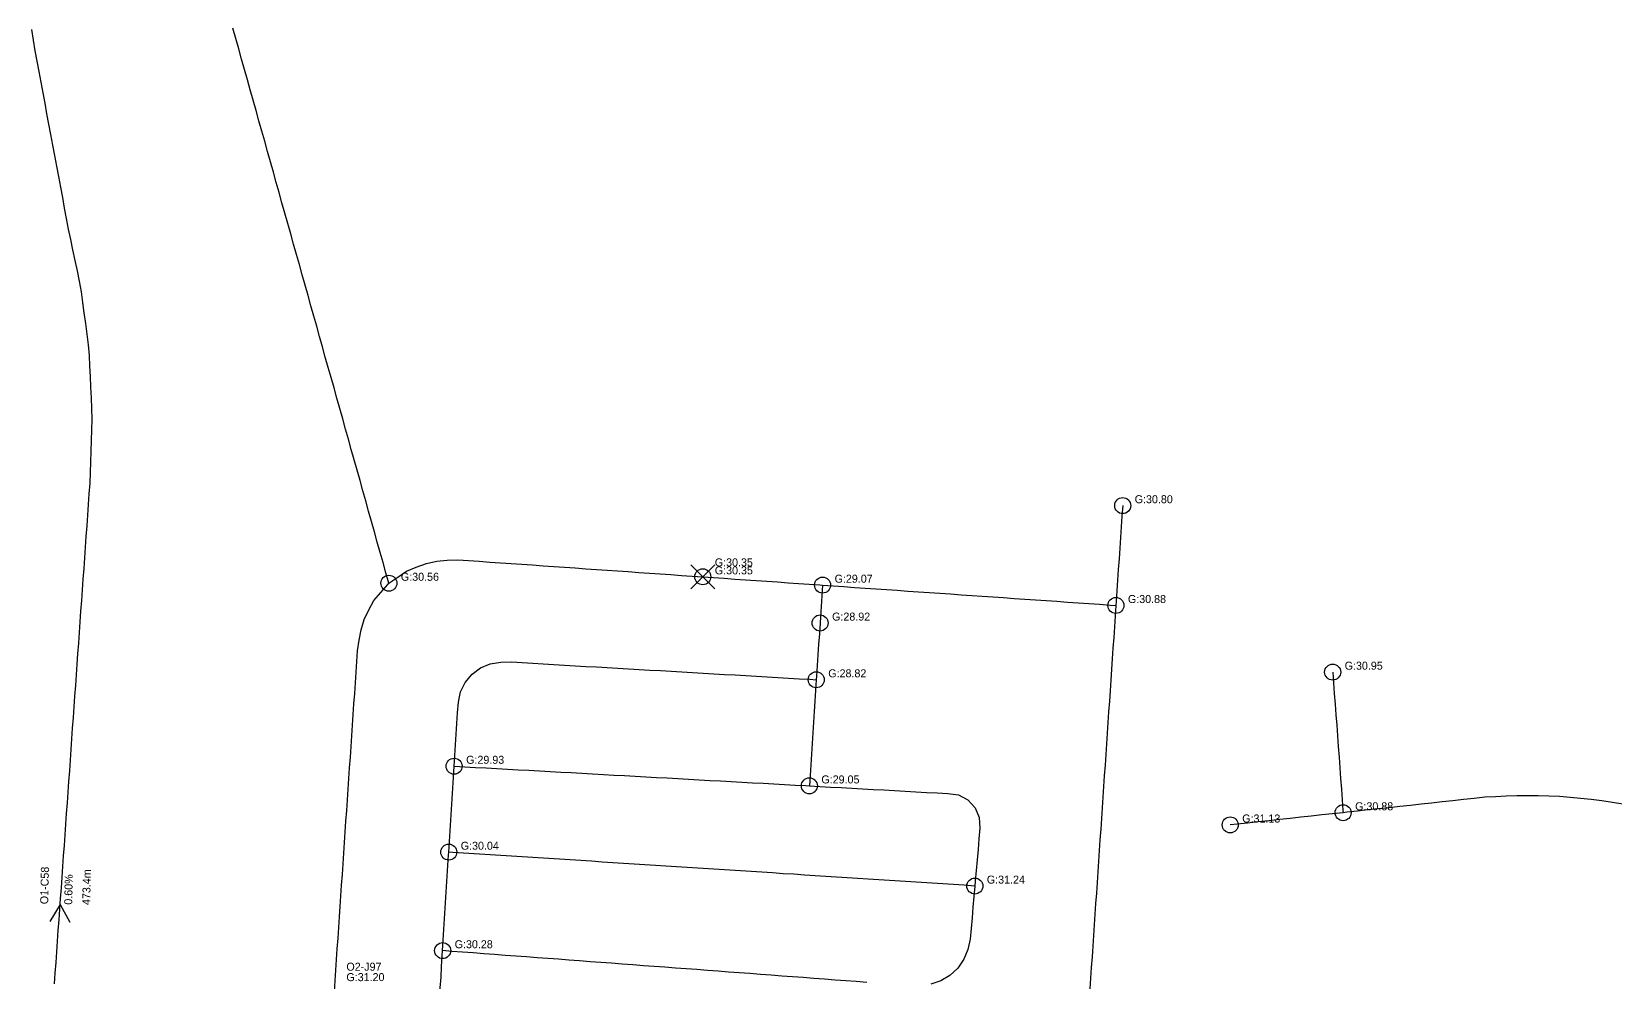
# Model space of a CAD drawing. Header units: metres. Extents: x 607160 to 610559, y 2613470 to 2618337.
# Drawn here: x 607678.6 to 607975.4, y 2616515.9 to 2616694 of the extents above; entities that cross this region are included whole.
import ezdxf

# ---------------------------------------------------------------- set-up
doc = ezdxf.new("R2010")
doc.units = ezdxf.units.M
for name, color, linetype in [('SW-DRAIN-LABELS', 3, 'Continuous'), ('SW-DRAIN-ORPHAN', 8, 'Continuous'), ('SW-DRAIN-SUB-01', 1, 'Continuous'), ('SW-JUNCTIONS', 7, 'Continuous'), ('SW-RIDGES', 6, 'Continuous')]:
    doc.layers.add(name, color=color, linetype=linetype)

msp = doc.modelspace()

# ---------------------------------------------------------------- linework, layer by layer
at = {"layer": 'SW-DRAIN-ORPHAN'}
for points in [[(607745.54, 2616590.68), (607745, 2616592.61), (607744.46, 2616594.53), (607743.92, 2616596.46), (607743.37, 2616598.38), (607742.83, 2616600.31), (607742.29, 2616602.23), (607741.75, 2616604.16), (607741.21, 2616606.08), (607740.67, 2616608.01), (607740.13, 2616609.93), (607739.59, 2616611.86), (607739.04, 2616613.79), (607738.5, 2616615.71), (607737.96, 2616617.64), (607737.42, 2616619.56), (607736.88, 2616621.49), (607736.34, 2616623.41), (607735.8, 2616625.34), (607735.26, 2616627.26), (607734.72, 2616629.19), (607734.17, 2616631.11), (607733.63, 2616633.04), (607733.09, 2616634.96), (607732.55, 2616636.89), (607732.01, 2616638.82), (607731.47, 2616640.74), (607730.93, 2616642.67), (607730.39, 2616644.59), (607729.84, 2616646.52), (607729.3, 2616648.44), (607728.76, 2616650.37), (607728.22, 2616652.29), (607727.68, 2616654.22), (607727.14, 2616656.14), (607726.6, 2616658.07), (607726.06, 2616659.99), (607725.51, 2616661.92), (607724.97, 2616663.85), (607724.43, 2616665.77), (607723.89, 2616667.7), (607723.35, 2616669.62), (607722.81, 2616671.55), (607722.27, 2616673.47), (607721.73, 2616675.4), (607721.19, 2616677.32), (607720.64, 2616679.25), (607720.1, 2616681.17), (607719.56, 2616683.1), (607719.02, 2616685.02), (607718.48, 2616686.95), (607717.94, 2616688.88), (607717.4, 2616690.8), (607716.86, 2616692.73), (607716.31, 2616694.65)], [(607883.06, 2616605.21), (607882.92, 2616603.21), (607882.79, 2616601.22), (607882.65, 2616599.22), (607882.51, 2616597.23), (607882.38, 2616595.23), (607882.24, 2616593.24), (607882.11, 2616591.24), (607881.97, 2616589.24), (607881.84, 2616587.25), (607881.79, 2616586.51)], [(607745.54, 2616590.68), (607747.19, 2616591.81), (607748.84, 2616592.94), (607750.67, 2616593.71), (607752.56, 2616594.39), (607754.5, 2616594.79), (607756.49, 2616594.98), (607758.48, 2616595.06), (607760.48, 2616594.92), (607762.47, 2616594.78), (607764.47, 2616594.64), (607766.46, 2616594.5), (607768.46, 2616594.37), (607770.46, 2616594.23), (607772.45, 2616594.09), (607774.45, 2616593.95), (607776.44, 2616593.81), (607778.44, 2616593.67), (607780.43, 2616593.54), (607782.43, 2616593.4), (607784.42, 2616593.26), (607786.42, 2616593.12), (607788.41, 2616592.98), (607790.41, 2616592.84), (607792.4, 2616592.71), (607794.4, 2616592.57), (607796.39, 2616592.43), (607798.39, 2616592.29), (607800.38, 2616592.15), (607802.38, 2616592.01), (607804.37, 2616591.88)], [(607735.33, 2616514.17), (607735.47, 2616516.17), (607735.61, 2616518.16), (607735.74, 2616520.16), (607735.88, 2616522.15), (607736.01, 2616524.15), (607736.15, 2616526.14), (607736.28, 2616528.14), (607736.42, 2616530.13), (607736.56, 2616532.13), (607736.69, 2616534.12), (607736.83, 2616536.12), (607736.96, 2616538.11), (607737.1, 2616540.11), (607737.23, 2616542.11), (607737.37, 2616544.1), (607737.5, 2616546.1), (607737.64, 2616548.09), (607737.78, 2616550.09), (607737.91, 2616552.08), (607738.05, 2616554.08), (607738.18, 2616556.07), (607738.32, 2616558.07), (607738.45, 2616560.06), (607738.59, 2616562.06), (607738.72, 2616564.06), (607738.86, 2616566.05), (607739, 2616568.05), (607739.13, 2616570.04), (607739.27, 2616572.04), (607739.4, 2616574.03), (607739.54, 2616576.03), (607739.67, 2616578.02), (607739.95, 2616580), (607740.36, 2616581.96), (607740.9, 2616583.87), (607741.8, 2616585.66), (607742.72, 2616587.43), (607744.03, 2616588.94), (607745.34, 2616590.45), (607745.54, 2616590.68)], [(607804.37, 2616591.88), (607806.37, 2616591.74), (607808.36, 2616591.6), (607810.36, 2616591.46), (607812.35, 2616591.32), (607814.35, 2616591.18), (607816.35, 2616591.05), (607818.34, 2616590.91), (607820.34, 2616590.77), (607822.33, 2616590.63), (607824.33, 2616590.49), (607826.32, 2616590.35), (607826.82, 2616590.32)], [(607826.82, 2616590.32), (607826.69, 2616588.32), (607826.55, 2616586.33), (607826.42, 2616584.33), (607826.35, 2616583.22)], [(607826.82, 2616590.32), (607828.82, 2616590.18), (607830.81, 2616590.04), (607832.81, 2616589.9), (607834.8, 2616589.77), (607836.8, 2616589.63), (607838.79, 2616589.49), (607840.79, 2616589.35), (607842.79, 2616589.21), (607844.78, 2616589.07), (607846.78, 2616588.94), (607848.77, 2616588.8), (607850.77, 2616588.66), (607852.76, 2616588.52), (607854.76, 2616588.38), (607856.75, 2616588.24), (607858.75, 2616588.11), (607860.74, 2616587.97), (607862.74, 2616587.83), (607864.73, 2616587.69), (607866.73, 2616587.55), (607868.72, 2616587.41), (607870.72, 2616587.28), (607872.71, 2616587.14), (607874.71, 2616587), (607876.7, 2616586.86), (607878.7, 2616586.72), (607880.69, 2616586.58), (607881.79, 2616586.51)], [(607881.79, 2616586.51), (607881.65, 2616584.51), (607881.52, 2616582.52), (607881.38, 2616580.52), (607881.24, 2616578.53), (607881.11, 2616576.53), (607880.97, 2616574.54), (607880.84, 2616572.54), (607880.7, 2616570.54), (607880.57, 2616568.55), (607880.43, 2616566.55), (607880.29, 2616564.56), (607880.16, 2616562.56), (607880.02, 2616560.57), (607879.89, 2616558.57), (607879.75, 2616556.58), (607879.61, 2616554.58), (607879.48, 2616552.59), (607879.34, 2616550.59), (607879.21, 2616548.6), (607879.07, 2616546.6), (607878.94, 2616544.6), (607878.8, 2616542.61), (607878.66, 2616540.61), (607878.53, 2616538.62), (607878.39, 2616536.62), (607878.26, 2616534.63), (607878.12, 2616532.63), (607877.99, 2616530.64), (607877.85, 2616528.64), (607877.71, 2616526.65), (607877.58, 2616524.65), (607877.44, 2616522.66), (607877.31, 2616520.66), (607877.17, 2616518.66), (607877.04, 2616516.67), (607876.9, 2616514.67)], [(607826.35, 2616583.22), (607826.21, 2616581.22), (607826.08, 2616579.23), (607825.94, 2616577.23), (607825.81, 2616575.24), (607825.67, 2616573.24), (607825.63, 2616572.59)], [(607757.77, 2616556.39), (607757.89, 2616558.39), (607758.02, 2616560.38), (607758.14, 2616562.38), (607758.26, 2616564.38), (607758.39, 2616566.37), (607758.59, 2616568.36), (607758.96, 2616570.32), (607759.86, 2616572.1), (607761.12, 2616573.62), (607762.68, 2616574.84), (607764.53, 2616575.6), (607766.5, 2616575.87), (607768.49, 2616575.92), (607770.49, 2616575.8), (607772.49, 2616575.68), (607774.48, 2616575.57), (607776.48, 2616575.45), (607778.48, 2616575.34), (607780.47, 2616575.22), (607782.47, 2616575.1), (607784.47, 2616574.99), (607786.46, 2616574.87), (607788.46, 2616574.76), (607790.46, 2616574.64), (607792.45, 2616574.52), (607794.45, 2616574.41), (607796.44, 2616574.29), (607798.44, 2616574.18), (607800.44, 2616574.06), (607802.43, 2616573.94), (607804.43, 2616573.83), (607806.43, 2616573.71), (607808.42, 2616573.59), (607810.42, 2616573.48), (607812.42, 2616573.36), (607814.41, 2616573.25), (607816.41, 2616573.13), (607818.41, 2616573.01), (607820.4, 2616572.9), (607822.4, 2616572.78), (607824.4, 2616572.67), (607825.63, 2616572.59)], [(607825.63, 2616572.59), (607825.5, 2616570.6), (607825.37, 2616568.6), (607825.24, 2616566.61), (607825.11, 2616564.61), (607824.98, 2616562.62), (607824.85, 2616560.62), (607824.72, 2616558.62), (607824.59, 2616556.63), (607824.46, 2616554.63), (607824.34, 2616552.71)], [(607922.41, 2616574.02), (607922.56, 2616572.03), (607922.71, 2616570.03), (607922.86, 2616568.04), (607923.01, 2616566.04), (607923.16, 2616564.05), (607923.3, 2616562.05), (607923.45, 2616560.06), (607923.6, 2616558.06), (607923.75, 2616556.07), (607923.9, 2616554.07), (607924.05, 2616552.08), (607924.19, 2616550.09), (607924.34, 2616548.09), (607924.37, 2616547.68)], [(607756.76, 2616540.29), (607756.89, 2616542.29), (607757.01, 2616544.29), (607757.14, 2616546.28), (607757.26, 2616548.28), (607757.39, 2616550.27), (607757.51, 2616552.27), (607757.64, 2616554.27), (607757.77, 2616556.39)], [(607757.77, 2616556.39), (607759.76, 2616556.28), (607761.76, 2616556.17), (607763.76, 2616556.06), (607765.76, 2616555.95), (607767.75, 2616555.84), (607769.75, 2616555.73), (607771.75, 2616555.62), (607773.74, 2616555.51), (607775.74, 2616555.4), (607777.74, 2616555.29), (607779.73, 2616555.18), (607781.73, 2616555.07), (607783.73, 2616554.96), (607785.73, 2616554.85), (607787.72, 2616554.74), (607789.72, 2616554.63), (607791.72, 2616554.51), (607793.71, 2616554.4), (607795.71, 2616554.29), (607797.71, 2616554.18), (607799.7, 2616554.07), (607801.7, 2616553.96), (607803.7, 2616553.85), (607805.69, 2616553.74), (607807.69, 2616553.63), (607809.69, 2616553.52), (607811.69, 2616553.41), (607813.68, 2616553.3), (607815.68, 2616553.19), (607817.68, 2616553.08), (607819.67, 2616552.97), (607821.67, 2616552.86), (607823.67, 2616552.75), (607824.34, 2616552.71)], [(607824.34, 2616552.71), (607826.33, 2616552.6), (607828.33, 2616552.49), (607830.33, 2616552.38), (607832.33, 2616552.27), (607834.32, 2616552.16), (607836.32, 2616552.05), (607838.32, 2616551.94), (607840.31, 2616551.83), (607842.31, 2616551.72), (607844.31, 2616551.61), (607846.3, 2616551.49), (607848.3, 2616551.38), (607850.3, 2616551.26), (607852.28, 2616551), (607854.05, 2616550.09), (607855.4, 2616548.62), (607856.18, 2616546.79), (607856.31, 2616544.79), (607856.13, 2616542.8), (607855.96, 2616540.81), (607855.78, 2616538.82), (607855.61, 2616536.82), (607855.43, 2616534.83), (607855.35, 2616533.94)], [(607976.8, 2616549.26), (607974.83, 2616549.58), (607972.85, 2616549.9), (607970.87, 2616550.17), (607968.88, 2616550.35), (607966.89, 2616550.53), (607964.89, 2616550.71), (607962.9, 2616550.76), (607960.9, 2616550.81), (607958.9, 2616550.86), (607956.9, 2616550.84), (607954.9, 2616550.75), (607952.9, 2616550.66), (607950.9, 2616550.56), (607948.92, 2616550.34), (607946.93, 2616550.13), (607944.94, 2616549.91), (607942.95, 2616549.7), (607940.96, 2616549.48), (607938.97, 2616549.27), (607936.99, 2616549.05), (607935, 2616548.83), (607933.01, 2616548.62), (607931.02, 2616548.4), (607929.03, 2616548.19), (607927.04, 2616547.97), (607925.06, 2616547.76), (607924.37, 2616547.68)], [(607924.37, 2616547.68), (607922.38, 2616547.47), (607920.4, 2616547.25), (607918.41, 2616547.03), (607916.42, 2616546.82), (607914.43, 2616546.6), (607912.44, 2616546.39), (607910.45, 2616546.17), (607908.47, 2616545.96), (607906.48, 2616545.74), (607904.49, 2616545.53), (607903.21, 2616545.39)], [(607755.62, 2616521.83), (607755.74, 2616523.82), (607755.86, 2616525.82), (607755.99, 2616527.82), (607756.11, 2616529.81), (607756.24, 2616531.81), (607756.36, 2616533.8), (607756.49, 2616535.8), (607756.61, 2616537.8), (607756.73, 2616539.79), (607756.76, 2616540.29)], [(607855.35, 2616533.94), (607853.36, 2616534.07), (607851.36, 2616534.2), (607849.36, 2616534.32), (607847.37, 2616534.45), (607845.37, 2616534.58), (607843.38, 2616534.71), (607841.38, 2616534.84), (607839.38, 2616534.97), (607837.39, 2616535.1), (607835.39, 2616535.22), (607833.4, 2616535.35), (607831.4, 2616535.48), (607829.41, 2616535.61), (607827.41, 2616535.74), (607825.41, 2616535.87), (607823.42, 2616536), (607821.42, 2616536.13), (607819.43, 2616536.25), (607817.43, 2616536.38), (607815.43, 2616536.51), (607813.44, 2616536.64), (607811.44, 2616536.77), (607809.45, 2616536.9), (607807.45, 2616537.03), (607805.45, 2616537.15), (607803.46, 2616537.28), (607801.46, 2616537.41), (607799.47, 2616537.54), (607797.47, 2616537.67), (607795.48, 2616537.8), (607793.48, 2616537.93), (607791.48, 2616538.06), (607789.49, 2616538.18), (607787.49, 2616538.31), (607785.5, 2616538.44), (607783.5, 2616538.57), (607781.5, 2616538.7), (607779.51, 2616538.83), (607777.51, 2616538.96), (607775.52, 2616539.09), (607773.52, 2616539.21), (607771.53, 2616539.34), (607769.53, 2616539.47), (607767.53, 2616539.6), (607765.54, 2616539.73), (607763.54, 2616539.86), (607761.55, 2616539.99), (607759.55, 2616540.11), (607757.55, 2616540.24), (607756.76, 2616540.29)], [(607855.35, 2616533.94), (607855.17, 2616531.95), (607855, 2616529.95), (607854.82, 2616527.96), (607854.65, 2616525.97), (607854.47, 2616523.98), (607854.05, 2616522.03), (607853.27, 2616520.21), (607852.15, 2616518.56), (607850.68, 2616517.2), (607848.96, 2616516.2), (607847.08, 2616515.55)], [(607755.06, 2616512.84), (607755.18, 2616514.84), (607755.31, 2616516.84), (607755.43, 2616518.83), (607755.55, 2616520.83), (607755.62, 2616521.83)], [(607835.14, 2616515.88), (607833.14, 2616516.03), (607831.15, 2616516.18), (607829.15, 2616516.33), (607827.16, 2616516.48), (607825.17, 2616516.63), (607823.17, 2616516.78), (607821.18, 2616516.93), (607819.18, 2616517.08), (607817.19, 2616517.23), (607815.19, 2616517.37), (607813.2, 2616517.52), (607811.21, 2616517.67), (607809.21, 2616517.82), (607807.22, 2616517.97), (607805.22, 2616518.12), (607803.23, 2616518.27), (607801.23, 2616518.42), (607799.24, 2616518.57), (607797.24, 2616518.72), (607795.25, 2616518.87), (607793.26, 2616519.01), (607791.26, 2616519.16), (607789.27, 2616519.31), (607787.27, 2616519.46), (607785.28, 2616519.61), (607783.28, 2616519.76), (607781.29, 2616519.91), (607779.29, 2616520.06), (607777.3, 2616520.21), (607775.31, 2616520.36), (607773.31, 2616520.5), (607771.32, 2616520.65), (607769.32, 2616520.8), (607767.33, 2616520.95), (607765.33, 2616521.1), (607763.34, 2616521.25), (607761.34, 2616521.4), (607759.35, 2616521.55), (607757.36, 2616521.7), (607755.62, 2616521.83)]]:
    msp.add_lwpolyline(points, dxfattribs=at)
at = {"layer": 'SW-DRAIN-SUB-01'}
for q in [(607682, 2616527.27), (607685.75, 2616527.19)]:
    msp.add_line((607683.94, 2616530.47), q, dxfattribs=at)
msp.add_lwpolyline([(607682.89, 2616515.63), (607683.03, 2616517.62), (607683.17, 2616519.62), (607683.31, 2616521.61), (607683.45, 2616523.61), (607683.59, 2616525.6), (607683.74, 2616527.6), (607683.88, 2616529.59), (607684.02, 2616531.59), (607684.16, 2616533.58), (607684.3, 2616535.58), (607684.44, 2616537.57), (607684.59, 2616539.57), (607684.73, 2616541.56), (607684.87, 2616543.56), (607685.01, 2616545.55), (607685.15, 2616547.55), (607685.29, 2616549.54), (607685.43, 2616551.54), (607685.58, 2616553.53), (607685.72, 2616555.53), (607685.86, 2616557.52), (607686, 2616559.52), (607686.14, 2616561.51), (607686.28, 2616563.51), (607686.43, 2616565.5), (607686.57, 2616567.5), (607686.71, 2616569.49), (607686.85, 2616571.49), (607686.99, 2616573.48), (607687.13, 2616575.48), (607687.27, 2616577.47), (607687.42, 2616579.47), (607687.56, 2616581.46), (607687.7, 2616583.46), (607687.84, 2616585.45), (607687.98, 2616587.45), (607688.12, 2616589.44), (607688.27, 2616591.44), (607688.41, 2616593.43), (607688.55, 2616595.43), (607688.69, 2616597.42), (607688.83, 2616599.42), (607688.97, 2616601.41), (607689.11, 2616603.41), (607689.26, 2616605.4), (607689.4, 2616607.4), (607689.54, 2616609.39), (607689.61, 2616611.39), (607689.68, 2616613.39), (607689.75, 2616615.39), (607689.82, 2616617.39), (607689.89, 2616619.39), (607689.95, 2616621.39), (607689.9, 2616623.38), (607689.81, 2616625.38), (607689.71, 2616627.38), (607689.61, 2616629.38), (607689.51, 2616631.37), (607689.41, 2616633.37), (607689.25, 2616635.36), (607688.99, 2616637.35), (607688.72, 2616639.33), (607688.46, 2616641.31), (607688.2, 2616643.29), (607687.94, 2616645.28), (607687.58, 2616647.24), (607687.17, 2616649.2), (607686.75, 2616651.16), (607686.34, 2616653.11), (607685.93, 2616655.07), (607685.52, 2616657.03), (607685.15, 2616658.99), (607684.78, 2616660.96), (607684.41, 2616662.93), (607684.04, 2616664.89), (607683.67, 2616666.86), (607683.31, 2616668.82), (607682.94, 2616670.79), (607682.57, 2616672.75), (607682.2, 2616674.72), (607681.84, 2616676.69), (607681.47, 2616678.65), (607681.1, 2616680.62), (607680.73, 2616682.58), (607680.37, 2616684.55), (607680, 2616686.52), (607679.63, 2616688.48), (607679.26, 2616690.45), (607678.92, 2616692.42), (607678.6, 2616694.39)], dxfattribs=at)
at = {"layer": 'SW-JUNCTIONS'}
for centre in [(607883.06, 2616605.21), (607745.54, 2616590.68), (607804.37, 2616591.88), (607826.82, 2616590.32), (607881.79, 2616586.51), (607826.35, 2616583.22), (607922.41, 2616574.02), (607825.63, 2616572.59), (607757.77, 2616556.39), (607824.34, 2616552.71), (607924.37, 2616547.68), (607903.21, 2616545.39), (607756.76, 2616540.29), (607855.35, 2616533.94), (607755.62, 2616521.83)]:
    msp.add_circle(centre, 1.5, dxfattribs=at)
at = {"layer": 'SW-RIDGES', "color": 6}
for p, q in [((607802.12, 2616589.63), (607806.62, 2616594.13)), ((607806.62, 2616589.63), (607802.12, 2616594.13))]:
    msp.add_line(p, q, dxfattribs=at)

# ---------------------------------------------------------------- texts
at = {"layer": 'SW-DRAIN-LABELS', "color": 7}
for s, p in [('G:30.80', (607885.31, 2616605.66)), ('G:30.35', (607806.62, 2616593.83)), ('G:30.56', (607747.79, 2616591.13)), ('G:30.35', (607806.62, 2616592.33)), ('G:29.07', (607829.07, 2616590.77)), ('G:30.88', (607884.04, 2616586.96)), ('G:28.92', (607828.6, 2616583.67)), ('G:28.82', (607827.88, 2616573.04)), ('G:30.95', (607924.66, 2616574.47)), ('G:29.93', (607760.02, 2616556.84)), ('G:29.05', (607826.59, 2616553.16)), ('G:30.88', (607926.62, 2616548.13)), ('G:31.13', (607905.46, 2616545.84)), ('G:30.04', (607759.01, 2616540.74)), ('G:31.24', (607857.6, 2616534.39)), ('G:30.28', (607757.87, 2616522.28)), ('O2-J97', (607737.58, 2616518.07)), ('G:31.20', (607737.58, 2616516.12))]:
    msp.add_text(s, height=1.5, dxfattribs=at).set_placement(p)
at = {"layer": 'SW-DRAIN-LABELS', "color": 3}
msp.add_text('O1-C58', height=1.5, rotation=88.7989, dxfattribs=at).set_placement((607681.69, 2616530.52))
at = {"layer": 'SW-DRAIN-LABELS', "color": 2}
for s, p in [('0.60%', (607686.19, 2616530.43)), ('473.4m', (607689.56, 2616530.36))]:
    msp.add_text(s, height=1.5, rotation=88.7989, dxfattribs=at).set_placement(p)

doc.saveas('drawing.dxf')
